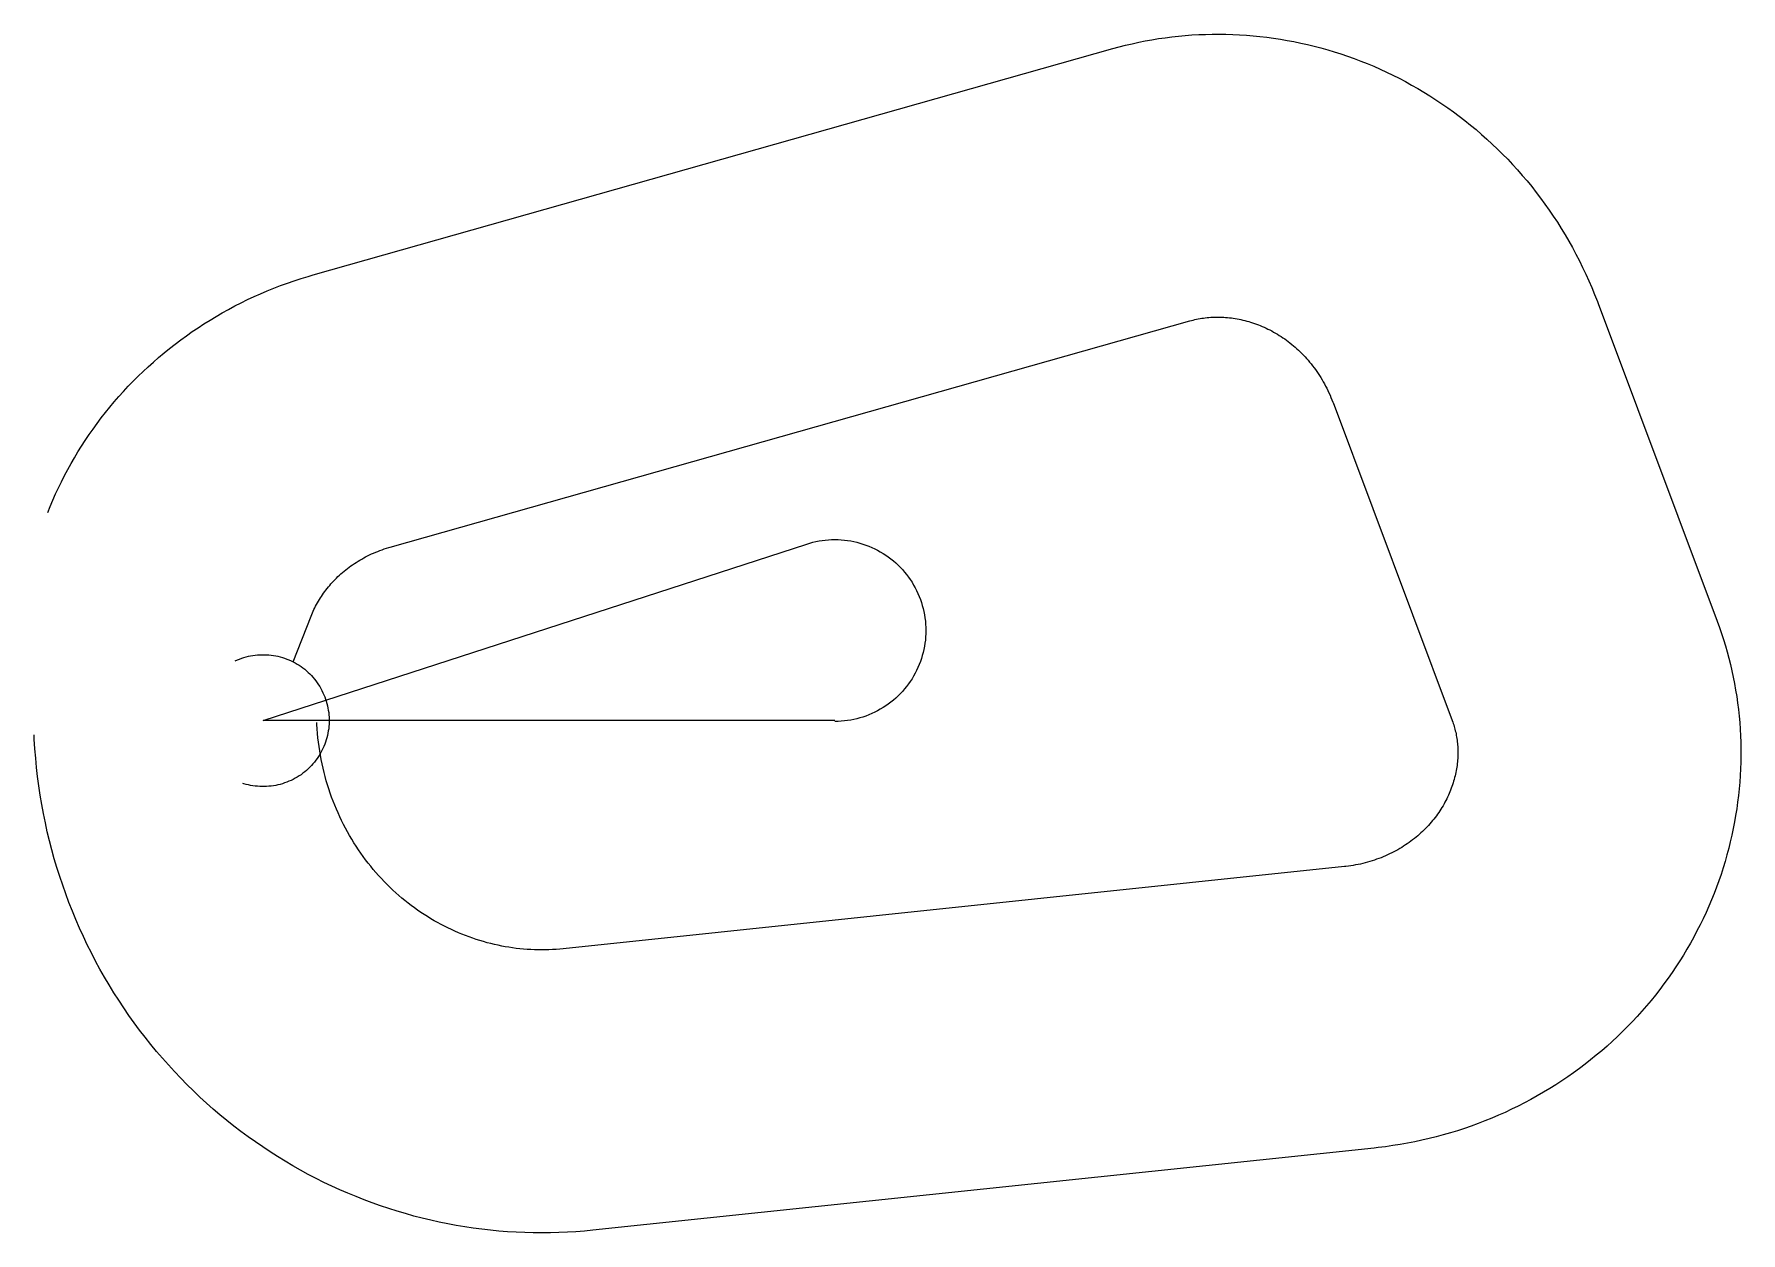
# Model space of a CAD drawing. Header units: metres. Extents: x -3723 to 24021, y -8327 to 11159.
import ezdxf

# ---------------------------------------------------------------- set-up
doc = ezdxf.new("R2010")
doc.units = ezdxf.units.M

msp = doc.modelspace()

# ---------------------------------------------------------------- linework, layer by layer
at = {"layer": 'Boundry', "color": 1}
for p, q in [((814, 7246), (13811, 10924)), ((21699, 6783), (23636, 1614)), ((2067, 2820), (15064, 6498)), ((17392, 5169), (19329, 0)), ((487, 956), (779, 1698)), ((17578, -2373), (4877, -3709)), ((18059, -6948), (5358, -8284))]:
    msp.add_line(p, q, dxfattribs=at)
at = {"layer": 'NorminalTrack', "color": 1}
msp.add_lwpolyline([(9291, 0), (0, 0), (8836, 2871), (8836, 2871), (8885, 2886), (8935, 2899), (8986, 2911), (9036, 2921), (9087, 2929), (9138, 2935), (9190, 2940), (9241, 2942), (9293, 2943), (9345, 2942), (9396, 2940), (9448, 2935), (9499, 2929), (9550, 2921), (9600, 2911), (9651, 2899), (9701, 2886), (9750, 2871), (9799, 2854), (9847, 2836), (9894, 2816), (9941, 2794), (9987, 2770), (10032, 2745), (10077, 2719), (10120, 2691), (10162, 2661), (10203, 2630), (10244, 2597), (10282, 2564), (10320, 2528), (10357, 2492), (10392, 2454), (10426, 2415), (10458, 2375), (10489, 2334), (10519, 2292), (10547, 2248), (10574, 2204), (10599, 2159), (10622, 2113), (10644, 2066), (10664, 2019), (10683, 1970), (10699, 1922), (10714, 1872), (10728, 1822), (10739, 1772), (10749, 1721), (10757, 1671), (10764, 1619), (10768, 1568), (10771, 1516), (10772, 1465), (10771, 1413), (10768, 1362), (10764, 1310), (10757, 1259), (10749, 1208), (10739, 1157), (10728, 1107), (10714, 1057), (10699, 1008), (10683, 959), (10664, 911), (10644, 863), (10622, 817), (10599, 771), (10574, 725), (10547, 681), (10519, 638), (10489, 596), (10458, 554), (10426, 514), (10392, 475), (10357, 438), (10320, 401), (10282, 366), (10244, 332), (10203, 299), (10162, 268), (10120, 239), (10077, 211), (10032, 184), (9987, 159), (9941, 136), (9894, 114), (9847, 94), (9799, 75), (9750, 58), (9701, 43), (9651, 30), (9600, 18), (9550, 8), (9499, 0), (9448, -6), (9396, -10), (9345, -13), (9293, -14)], dxfattribs=at)
at = {"layer": 'WindSpiral', "color": 5}
for points in [[(13811, 10924), (13915, 10952), (14020, 10979), (14126, 11004), (14232, 11027), (14339, 11048), (14446, 11068), (14553, 11086), (14662, 11101), (14770, 11115), (14879, 11127), (14988, 11137), (15098, 11146), (15208, 11152), (15318, 11156), (15428, 11159), (15538, 11159), (15649, 11158), (15760, 11155), (15871, 11150), (15982, 11142), (16093, 11133), (16203, 11122), (16314, 11109), (16425, 11094), (16536, 11077), (16646, 11058), (16756, 11038), (16866, 11015), (16976, 10990), (17086, 10963), (17195, 10935), (17304, 10904), (17412, 10872), (17520, 10837), (17628, 10801), (17735, 10762), (17841, 10722), (17947, 10680), (18052, 10636), (18157, 10590), (18261, 10542), (18364, 10492), (18467, 10441), (18568, 10388), (18669, 10332), (18769, 10275), (18869, 10216), (18967, 10156), (19064, 10093), (19161, 10029), (19256, 9963), (19351, 9895), (19444, 9825), (19536, 9754), (19627, 9681), (19717, 9607), (19806, 9530), (19893, 9452), (19979, 9373), (20064, 9292), (20148, 9209), (20230, 9125), (20311, 9039), (20390, 8951), (20468, 8863), (20545, 8772), (20620, 8681), (20694, 8587), (20766, 8493), (20836, 8397), (20905, 8300), (20972, 8201), (21038, 8101), (21102, 8000), (21164, 7898), (21225, 7794), (21283, 7689), (21340, 7583), (21396, 7476), (21449, 7368), (21501, 7259), (21550, 7149), (21598, 7038), (21644, 6925), (21688, 6812), (21699, 6783)], [(-3502, 3381), (-3461, 3482), (-3419, 3584), (-3374, 3684), (-3327, 3784), (-3279, 3883), (-3229, 3982), (-3177, 4080), (-3123, 4177), (-3068, 4273), (-3011, 4368), (-2952, 4463), (-2891, 4556), (-2829, 4649), (-2765, 4740), (-2699, 4831), (-2632, 4921), (-2563, 5009), (-2492, 5097), (-2420, 5183), (-2346, 5268), (-2270, 5352), (-2193, 5435), (-2114, 5516), (-2034, 5597), (-1953, 5675), (-1870, 5753), (-1785, 5829), (-1699, 5904), (-1612, 5978), (-1523, 6050), (-1433, 6120), (-1341, 6189), (-1248, 6257), (-1154, 6323), (-1059, 6387), (-962, 6450), (-864, 6511), (-765, 6571), (-665, 6629), (-564, 6685), (-461, 6740), (-358, 6793), (-253, 6844), (-148, 6893), (-41, 6940), (66, 6986), (175, 7030), (284, 7072), (394, 7112), (506, 7151), (617, 7187), (730, 7222), (814, 7246)], [(15064, 6498), (15090, 6505), (15118, 6512), (15145, 6518), (15173, 6524), (15201, 6530), (15229, 6535), (15257, 6540), (15286, 6544), (15315, 6548), (15344, 6551), (15373, 6553), (15403, 6556), (15432, 6557), (15462, 6559), (15492, 6559), (15522, 6559), (15553, 6559), (15583, 6558), (15614, 6557), (15645, 6555), (15676, 6552), (15707, 6549), (15738, 6545), (15769, 6541), (15800, 6536), (15831, 6531), (15863, 6525), (15894, 6519), (15926, 6512), (15957, 6504), (15989, 6496), (16020, 6487), (16052, 6477), (16083, 6467), (16115, 6457), (16146, 6445), (16178, 6433), (16209, 6421), (16240, 6408), (16271, 6394), (16302, 6380), (16333, 6365), (16364, 6350), (16395, 6334), (16425, 6317), (16456, 6300), (16486, 6282), (16516, 6263), (16546, 6244), (16575, 6224), (16605, 6204), (16634, 6183), (16663, 6161), (16691, 6139), (16720, 6116), (16748, 6093), (16776, 6069), (16803, 6045), (16830, 6020), (16857, 5994), (16884, 5968), (16910, 5941), (16936, 5913), (16961, 5885), (16986, 5857), (17011, 5828), (17035, 5798), (17059, 5768), (17082, 5737), (17105, 5706), (17128, 5674), (17150, 5642), (17171, 5609), (17192, 5576), (17213, 5542), (17233, 5508), (17252, 5473), (17271, 5438), (17290, 5402), (17308, 5366), (17325, 5330), (17342, 5293), (17358, 5255), (17373, 5217), (17388, 5179), (17392, 5169)], [(779, 1698), (790, 1725), (801, 1752), (813, 1780), (826, 1807), (839, 1834), (853, 1861), (867, 1888), (882, 1914), (897, 1941), (913, 1968), (930, 1994), (947, 2020), (964, 2046), (982, 2072), (1001, 2098), (1020, 2123), (1040, 2148), (1060, 2173), (1081, 2198), (1102, 2223), (1124, 2247), (1146, 2271), (1169, 2294), (1192, 2318), (1216, 2341), (1241, 2364), (1265, 2386), (1291, 2408), (1317, 2430), (1343, 2452), (1370, 2473), (1398, 2493), (1426, 2514), (1454, 2534), (1483, 2553), (1512, 2572), (1542, 2591), (1572, 2609), (1603, 2627), (1634, 2644), (1666, 2661), (1698, 2677), (1730, 2693), (1763, 2709), (1796, 2723), (1830, 2738), (1864, 2751), (1898, 2765), (1933, 2777), (1968, 2790), (2004, 2801), (2040, 2812), (2067, 2820)], [(23636, 1614), (23672, 1516), (23706, 1417), (23739, 1317), (23770, 1217), (23799, 1116), (23826, 1014), (23852, 912), (23875, 809), (23897, 705), (23918, 601), (23936, 497), (23953, 392), (23968, 287), (23981, 181), (23992, 75), (24002, -32), (24009, -139), (24015, -246), (24019, -353), (24021, -461), (24021, -568), (24019, -676), (24015, -784), (24010, -892), (24002, -1000), (23993, -1108), (23981, -1216), (23968, -1324), (23953, -1432), (23936, -1540), (23917, -1648), (23896, -1755), (23874, -1862), (23849, -1969), (23823, -2076), (23794, -2182), (23764, -2288), (23732, -2394), (23698, -2499), (23662, -2604), (23624, -2708), (23584, -2811), (23543, -2914), (23499, -3017), (23454, -3119), (23407, -3220), (23358, -3321), (23307, -3420), (23254, -3519), (23200, -3618), (23144, -3715), (23086, -3812), (23026, -3907), (22965, -4002), (22902, -4096), (22837, -4189), (22770, -4280), (22702, -4371), (22632, -4461), (22561, -4549), (22487, -4637), (22412, -4723), (22336, -4808), (22258, -4892), (22178, -4974), (22097, -5055), (22015, -5135), (21931, -5214), (21845, -5291), (21758, -5367), (21669, -5441), (21579, -5514), (21488, -5586), (21396, -5656), (21302, -5724), (21206, -5791), (21110, -5856), (21012, -5920), (20913, -5982), (20813, -6042), (20711, -6101), (20609, -6158), (20505, -6213), (20400, -6266), (20294, -6318), (20187, -6368), (20079, -6416), (19971, -6462), (19861, -6507), (19750, -6549), (19639, -6590), (19526, -6629), (19413, -6666), (19299, -6701), (19184, -6734), (19069, -6765), (18953, -6794), (18836, -6821), (18719, -6846), (18601, -6869), (18482, -6890), (18363, -6909), (18244, -6926), (18124, -6940), (18059, -6948)], [(-453, 972), (-419, 987), (-384, 1001), (-349, 1014), (-314, 1026), (-278, 1036), (-241, 1045), (-205, 1053), (-168, 1059), (-131, 1065), (-93, 1068), (-56, 1071), (-19, 1072), (19, 1072), (56, 1071), (93, 1068), (131, 1065), (168, 1059), (205, 1053), (241, 1045), (278, 1036), (314, 1026), (349, 1014), (384, 1001), (419, 987), (453, 972), (487, 956), (520, 938), (552, 919), (584, 900), (615, 879), (645, 857), (675, 834), (704, 809), (731, 784), (758, 758), (784, 731), (809, 704), (834, 675), (857, 645), (879, 615), (900, 584), (919, 552), (938, 520), (956, 487), (972, 453), (987, 419), (1001, 384), (1014, 349), (1026, 314), (1036, 278), (1045, 241), (1053, 205), (1059, 168), (1065, 131), (1068, 93), (1071, 56), (1072, 19), (1072, -19), (1071, -56), (1068, -93), (1065, -131), (1059, -168), (1053, -205), (1045, -241), (1036, -278), (1026, -314), (1014, -349), (1001, -384), (987, -419), (972, -453), (956, -487), (938, -520), (919, -552), (900, -584), (879, -615), (857, -645), (834, -675), (809, -704), (784, -731), (758, -758), (731, -784), (704, -809), (675, -834), (645, -857), (615, -879), (584, -900), (552, -919), (520, -938), (487, -956), (453, -972), (419, -987), (384, -1001), (349, -1014), (314, -1026), (278, -1036), (241, -1045), (205, -1053), (168, -1059), (131, -1065), (93, -1068), (56, -1071), (19, -1072), (-19, -1072), (-56, -1071), (-93, -1068), (-131, -1065), (-168, -1059), (-205, -1053), (-241, -1045), (-278, -1036), (-314, -1026), (-331, -1020)], [(19329, 0), (19337, -23), (19345, -46), (19353, -69), (19360, -93), (19367, -117), (19373, -141), (19379, -165), (19385, -190), (19390, -215), (19395, -240), (19400, -266), (19404, -291), (19408, -317), (19411, -343), (19414, -370), (19416, -396), (19418, -423), (19419, -450), (19420, -477), (19421, -504), (19421, -531), (19420, -559), (19419, -587), (19418, -615), (19416, -643), (19414, -671), (19411, -699), (19407, -727), (19403, -756), (19399, -784), (19394, -813), (19388, -841), (19382, -870), (19375, -899), (19368, -927), (19361, -956), (19352, -985), (19344, -1014), (19334, -1042), (19324, -1071), (19314, -1100), (19303, -1129), (19291, -1157), (19279, -1186), (19267, -1214), (19253, -1243), (19240, -1271), (19225, -1299), (19210, -1327), (19195, -1355), (19179, -1383), (19162, -1411), (19145, -1439), (19127, -1466), (19109, -1493), (19090, -1520), (19071, -1547), (19051, -1573), (19030, -1600), (19009, -1626), (18987, -1652), (18965, -1677), (18942, -1703), (18919, -1728), (18895, -1752), (18871, -1777), (18846, -1801), (18820, -1825), (18794, -1848), (18768, -1871), (18741, -1894), (18713, -1916), (18685, -1938), (18657, -1960), (18628, -1981), (18598, -2002), (18568, -2022), (18538, -2042), (18507, -2061), (18475, -2080), (18443, -2099), (18411, -2117), (18378, -2134), (18345, -2151), (18311, -2168), (18277, -2184), (18242, -2199), (18207, -2214), (18172, -2228), (18136, -2242), (18100, -2255), (18063, -2268), (18027, -2280), (17989, -2291), (17952, -2302), (17914, -2312), (17876, -2322), (17837, -2331), (17798, -2339), (17759, -2346), (17720, -2353), (17680, -2360), (17640, -2365), (17600, -2370), (17578, -2373)], [(5358, -8284), (5221, -8297), (5083, -8308), (4945, -8316), (4806, -8322), (4668, -8326), (4529, -8327), (4390, -8326), (4251, -8322), (4111, -8316), (3972, -8308), (3833, -8297), (3694, -8283), (3554, -8268), (3415, -8249), (3277, -8229), (3138, -8205), (3000, -8180), (2862, -8152), (2724, -8121), (2587, -8088), (2450, -8053), (2314, -8015), (2178, -7975), (2043, -7932), (1908, -7887), (1774, -7840), (1641, -7790), (1509, -7738), (1377, -7683), (1246, -7626), (1116, -7567), (987, -7506), (859, -7442), (732, -7376), (606, -7307), (481, -7236), (357, -7163), (234, -7088), (112, -7011), (-8, -6931), (-127, -6849), (-245, -6765), (-361, -6679), (-476, -6591), (-590, -6501), (-702, -6408), (-812, -6314), (-921, -6218), (-1029, -6119), (-1135, -6019), (-1239, -5916), (-1341, -5812), (-1442, -5706), (-1541, -5598), (-1638, -5488), (-1733, -5377), (-1827, -5263), (-1919, -5148), (-2008, -5031), (-2096, -4913), (-2182, -4793), (-2265, -4671), (-2347, -4547), (-2427, -4423), (-2504, -4296), (-2579, -4168), (-2653, -4039), (-2724, -3908), (-2792, -3776), (-2859, -3643), (-2923, -3508), (-2985, -3372), (-3045, -3235), (-3102, -3097), (-3157, -2958), (-3209, -2817), (-3259, -2676), (-3307, -2533), (-3352, -2390), (-3395, -2245), (-3436, -2100), (-3473, -1954), (-3509, -1807), (-3541, -1659), (-3572, -1511), (-3599, -1362), (-3624, -1212), (-3647, -1062), (-3667, -911), (-3684, -760), (-3698, -609), (-3710, -457), (-3720, -304), (-3723, -233)], [(4877, -3709), (4820, -3714), (4762, -3719), (4704, -3723), (4645, -3725), (4587, -3727), (4528, -3727), (4470, -3727), (4411, -3725), (4352, -3723), (4292, -3719), (4233, -3714), (4174, -3709), (4115, -3702), (4055, -3694), (3996, -3685), (3936, -3675), (3877, -3664), (3818, -3652), (3759, -3639), (3699, -3625), (3640, -3610), (3581, -3593), (3523, -3576), (3464, -3557), (3406, -3538), (3347, -3517), (3289, -3495), (3231, -3473), (3174, -3449), (3117, -3424), (3060, -3398), (3003, -3371), (2947, -3343), (2891, -3314), (2835, -3284), (2780, -3253), (2725, -3220), (2671, -3187), (2617, -3153), (2564, -3117), (2511, -3081), (2459, -3044), (2407, -3005), (2356, -2966), (2305, -2926), (2255, -2884), (2205, -2842), (2156, -2799), (2108, -2755), (2061, -2710), (2014, -2663), (1967, -2616), (1922, -2569), (1877, -2520), (1833, -2470), (1790, -2419), (1748, -2368), (1706, -2316), (1665, -2263), (1625, -2209), (1586, -2154), (1548, -2098), (1511, -2042), (1474, -1985), (1439, -1927), (1404, -1868), (1370, -1809), (1338, -1748), (1306, -1688), (1275, -1626), (1246, -1564), (1217, -1501), (1190, -1438), (1163, -1374), (1138, -1309), (1113, -1244), (1090, -1178), (1068, -1111), (1046, -1044), (1026, -977), (1008, -909), (990, -841), (973, -772), (958, -703), (944, -633), (931, -563), (919, -492), (908, -422), (899, -350), (891, -279), (884, -207), (878, -135), (874, -63), (872, -29)]]:
    msp.add_lwpolyline(points, dxfattribs=at)

doc.saveas('drawing.dxf')
